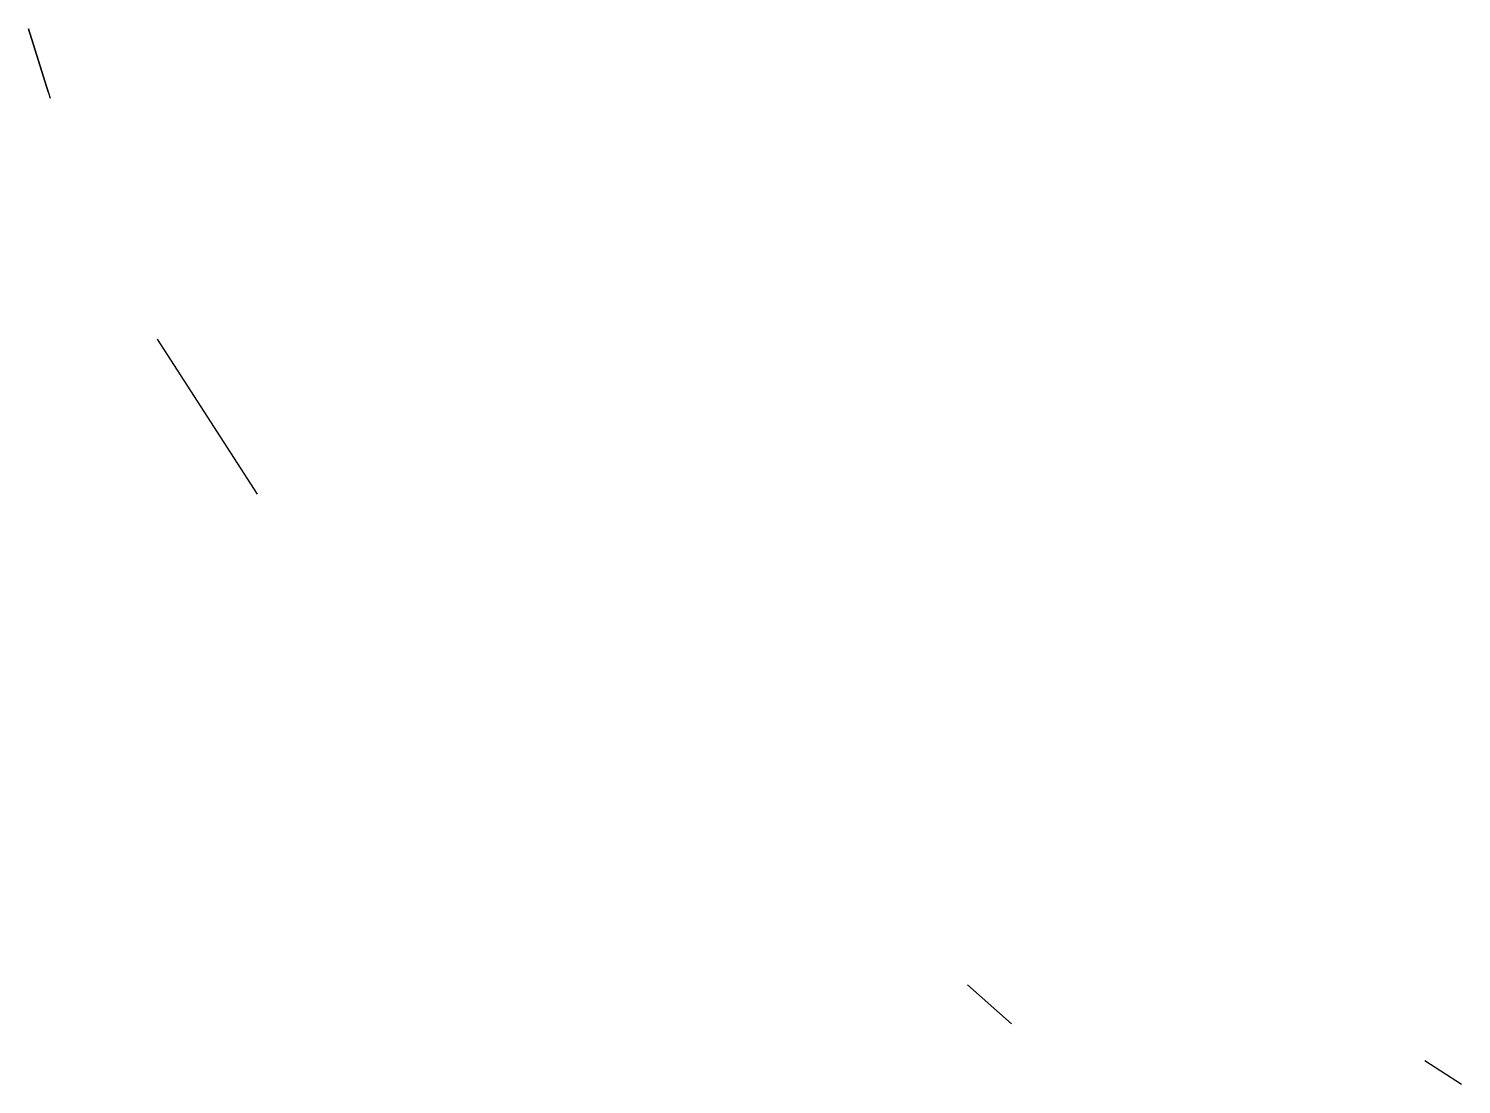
# Model space of a CAD drawing. Header units: millimetres. Extents: x -220 to 184, y -181 to 179.
# Drawn here: x 106.51 to 126.44, y -180.68 to -165.99 of the extents above.
import ezdxf

# ---------------------------------------------------------------- set-up
doc = ezdxf.new("R2010")
doc.units = ezdxf.units.MM
doc.layers.add('Layer0_5', color=7, linetype='Continuous', true_color=0x8a086e)

msp = doc.modelspace()

# ---------------------------------------------------------------- linework, layer by layer
at = {"layer": 'Layer0_5', "color": 18, "true_color": 0x000000, "extrusion": (0, -1, -1.19209e-07)}
for p, q in [((106.514, -165.99, 367.993), (106.816, -166.958, 367.993)), ((106.787, -166.871, 367.993), (106.514, -165.99, 367.993)), ((108.303, -170.308, 367.993), (109.695, -172.468, 367.993)), ((120.185, -179.838, 367.993), (119.574, -179.293, 367.984)), ((126.441, -180.679, 367.993), (125.934, -180.351, 367.973))]:
    msp.add_line(p, q, dxfattribs=at)

doc.saveas('drawing.dxf')
